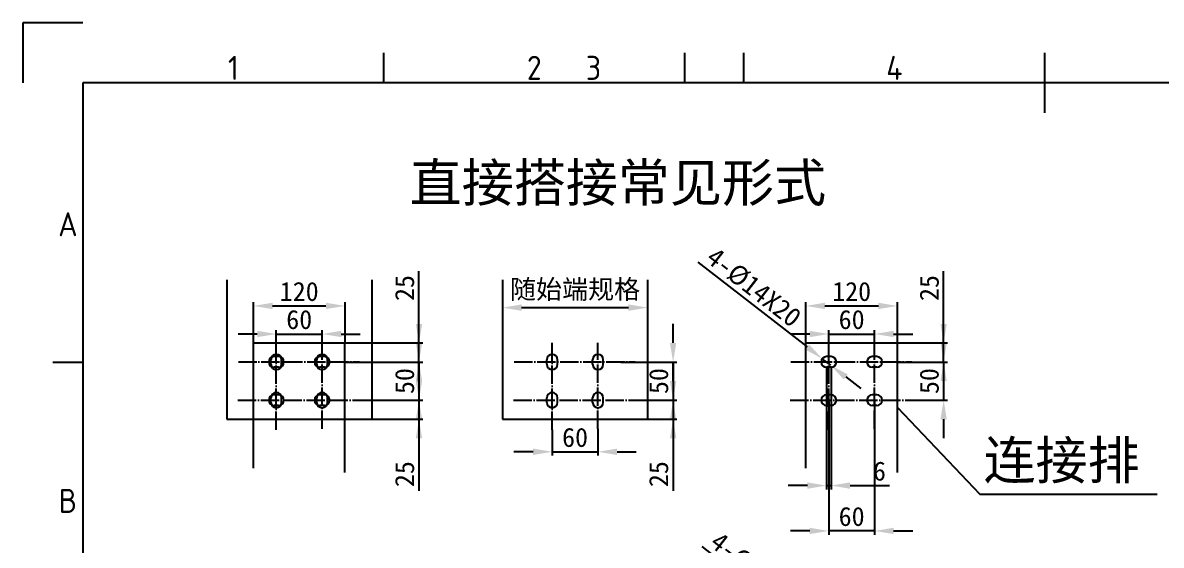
# Model space of a CAD drawing. Header units: millimetres. Extents: x 574498 to 1170950, y -60215 to -53982.
# Drawn here: x 584550 to 586041, y -58070 to -57385 of the extents above; entities that cross this region are included whole.
import ezdxf
from ezdxf.enums import TextEntityAlignment as Align

# ---------------------------------------------------------------- set-up
doc = ezdxf.new("R2010")
doc.units = ezdxf.units.MM
doc.linetypes.add('ACAD_ISO04W100', pattern=[30, 24, -3, 0, -3])
for name, color, linetype in [('01', 7, 'Continuous'), ('FRAME050', 6, 'Continuous'), ('FRAME070', 5, 'Continuous'), ('FRAME200', 8, 'Continuous')]:
    doc.layers.add(name, color=color, linetype=linetype)
doc.styles.add('ISOCP', font='isocp.shx')
doc.styles.get("Standard").update_dxf_attribs({"font": ''})
doc.styles.get('Standard').set_extended_font_data('NSimSun')
doc.dimstyles.new('ISO-25', dxfattribs={"dimtxt": 2.5, "dimasz": 2.5, "dimexe": 1.25, "dimexo": 0.625, "dimtad": 1, "dimtxsty": 'Standard', "dimcen": 2.5, "dimadec": 0, "dimazin": 0, "dimtfac": 1, "dimtmove": 0, "dimatfit": 3, "dimfxl": 1, "dimarcsym": 0})

# ---------------------------------------------------------------- blocks, each defined once
blk = doc.blocks.new('*D320')
at = {"layer": '01', "color": 0, "lineweight": -2}
for p, q in [((584851.9, -57804.5), (584851.9, -57751)), ((584876.9, -57756), (584946.9, -57756)), ((584971.9, -57804.5), (584971.9, -57751))]:
    blk.add_line(p, q, dxfattribs=at)
at = {"layer": '01', "color": 0}
for points in [[(584876.9, -57751.8), (584876.9, -57760.1), (584851.9, -57756)], [(584946.9, -57751.8), (584946.9, -57760.1), (584971.9, -57756)]]:
    blk.add_solid(points, dxfattribs=at)
at = {"layer": 'Defpoints', "color": 0}
for p in [(584971.9, -57756), (584851.9, -57804.5), (584971.9, -57804.5)]:
    blk.add_point(p, dxfattribs=at)
at = {"layer": '01', "color": 0, "insert": (584911.9, -57737.2), "char_height": 25, "attachment_point": 5}
blk.add_mtext('120', dxfattribs=at)
blk = doc.blocks.new('*D321')
at = {"layer": '01', "color": 0, "lineweight": -2}
for p, q in [((584856.9, -57792.8), (584831.9, -57792.8)), ((584881.9, -57804.5), (584881.9, -57787.8)), ((584881.9, -57792.8), (584941.9, -57792.8)), ((584941.9, -57804.5), (584941.9, -57787.8)), ((584966.9, -57792.8), (584991.9, -57792.8))]:
    blk.add_line(p, q, dxfattribs=at)
at = {"layer": '01', "color": 0}
for points in [[(584856.9, -57788.6), (584856.9, -57796.9), (584881.9, -57792.8)], [(584966.9, -57788.6), (584966.9, -57796.9), (584941.9, -57792.8)]]:
    blk.add_solid(points, dxfattribs=at)
at = {"layer": 'Defpoints', "color": 0}
for p in [(584941.9, -57792.8), (584881.9, -57804.5), (584941.9, -57804.5)]:
    blk.add_point(p, dxfattribs=at)
at = {"layer": '01', "color": 0, "insert": (584911.9, -57774), "char_height": 25, "attachment_point": 5}
blk.add_mtext('60', dxfattribs=at)
blk = doc.blocks.new('*D322')
at = {"layer": '01', "color": 0, "lineweight": -2}
for p, q in [((585068.8, -57779.5), (585068.8, -57710.4)), ((584971.9, -57804.5), (585073.8, -57804.5)), ((585068.8, -57829.5), (585068.8, -57804.5)), ((584990.9, -57829.5), (585073.8, -57829.5)), ((585068.8, -57854.5), (585068.8, -57879.5))]:
    blk.add_line(p, q, dxfattribs=at)
at = {"layer": '01', "color": 0}
for points in [[(585064.7, -57779.5), (585073, -57779.5), (585068.8, -57804.5)], [(585064.7, -57854.5), (585073, -57854.5), (585068.8, -57829.5)]]:
    blk.add_solid(points, dxfattribs=at)
at = {"layer": 'Defpoints', "color": 0}
for p in [(584971.9, -57804.5), (584990.9, -57829.5), (585068.8, -57829.5)]:
    blk.add_point(p, dxfattribs=at)
at = {"layer": '01', "color": 0, "insert": (585050.1, -57732.5), "char_height": 25, "attachment_point": 5, "rotation": 90}
blk.add_mtext('25', dxfattribs=at)
blk = doc.blocks.new('*D323')
at = {"layer": '01', "color": 0, "lineweight": -2}
for p, q in [((585068.8, -57804.5), (585068.8, -57779.5)), ((584971.9, -57829.5), (585073.8, -57829.5)), ((585068.8, -57829.5), (585068.8, -57879.5)), ((584988.2, -57879.5), (585073.8, -57879.5)), ((585068.8, -57904.5), (585068.8, -57929.5))]:
    blk.add_line(p, q, dxfattribs=at)
at = {"layer": '01', "color": 0}
for points in [[(585064.7, -57804.5), (585073, -57804.5), (585068.8, -57829.5)], [(585064.7, -57904.5), (585073, -57904.5), (585068.8, -57879.5)]]:
    blk.add_solid(points, dxfattribs=at)
at = {"layer": 'Defpoints', "color": 0}
for p in [(584971.9, -57829.5), (584988.2, -57879.5), (585068.8, -57879.5)]:
    blk.add_point(p, dxfattribs=at)
at = {"layer": '01', "color": 0, "insert": (585050.1, -57854.5), "char_height": 25, "attachment_point": 5, "rotation": 90}
blk.add_mtext('50', dxfattribs=at)
blk = doc.blocks.new('*D324')
at = {"layer": '01', "color": 0, "lineweight": -2}
for p, q in [((585401.8, -57804.5), (585401.8, -57779.5)), ((585333.3, -57829.5), (585406.8, -57829.5)), ((585401.8, -57829.5), (585401.8, -57879.5)), ((585349.7, -57879.5), (585406.8, -57879.5)), ((585401.8, -57904.5), (585401.8, -57929.5))]:
    blk.add_line(p, q, dxfattribs=at)
at = {"layer": '01', "color": 0}
for points in [[(585397.6, -57804.5), (585405.9, -57804.5), (585401.8, -57829.5)], [(585397.6, -57904.5), (585405.9, -57904.5), (585401.8, -57879.5)]]:
    blk.add_solid(points, dxfattribs=at)
at = {"layer": 'Defpoints', "color": 0}
for p in [(585333.3, -57829.5), (585349.7, -57879.5), (585401.8, -57879.5)]:
    blk.add_point(p, dxfattribs=at)
at = {"layer": '01', "color": 0, "insert": (585383, -57854.5), "char_height": 25, "attachment_point": 5, "rotation": 90}
blk.add_mtext('50', dxfattribs=at)
blk = doc.blocks.new('*D325')
at = {"layer": '01', "color": 0, "lineweight": -2}
for p, q in [((585575.7, -57804.5), (585575.7, -57751)), ((585600.7, -57756), (585670.7, -57756)), ((585695.7, -57804.5), (585695.7, -57751))]:
    blk.add_line(p, q, dxfattribs=at)
at = {"layer": '01', "color": 0}
for points in [[(585600.7, -57751.8), (585600.7, -57760.1), (585575.7, -57756)], [(585670.7, -57751.8), (585670.7, -57760.1), (585695.7, -57756)]]:
    blk.add_solid(points, dxfattribs=at)
at = {"layer": 'Defpoints', "color": 0}
for p in [(585695.7, -57756), (585575.7, -57804.5), (585695.7, -57804.5)]:
    blk.add_point(p, dxfattribs=at)
at = {"layer": '01', "color": 0, "insert": (585635.7, -57737.2), "char_height": 25, "attachment_point": 5}
blk.add_mtext('120', dxfattribs=at)
blk = doc.blocks.new('*D326')
at = {"layer": '01', "color": 0, "lineweight": -2}
for p, q in [((585580.7, -57792.8), (585555.7, -57792.8)), ((585605.7, -57804.5), (585605.7, -57787.8)), ((585605.7, -57792.8), (585665.7, -57792.8)), ((585665.7, -57804.5), (585665.7, -57787.8)), ((585690.7, -57792.8), (585715.7, -57792.8))]:
    blk.add_line(p, q, dxfattribs=at)
at = {"layer": '01', "color": 0}
for points in [[(585580.7, -57788.6), (585580.7, -57796.9), (585605.7, -57792.8)], [(585690.7, -57788.6), (585690.7, -57796.9), (585665.7, -57792.8)]]:
    blk.add_solid(points, dxfattribs=at)
at = {"layer": 'Defpoints', "color": 0}
for p in [(585665.7, -57792.8), (585605.7, -57804.5), (585665.7, -57804.5)]:
    blk.add_point(p, dxfattribs=at)
at = {"layer": '01', "color": 0, "insert": (585635.7, -57774), "char_height": 25, "attachment_point": 5}
blk.add_mtext('60', dxfattribs=at)
blk = doc.blocks.new('*D327')
at = {"layer": '01', "color": 0, "lineweight": -2}
for p, q in [((585756.2, -57779.5), (585756.2, -57710.4)), ((585695.7, -57804.5), (585761.2, -57804.5)), ((585756.2, -57829.5), (585756.2, -57804.5)), ((585714.7, -57829.5), (585761.2, -57829.5)), ((585756.2, -57854.5), (585756.2, -57879.5))]:
    blk.add_line(p, q, dxfattribs=at)
at = {"layer": '01', "color": 0}
for points in [[(585752.1, -57779.5), (585760.4, -57779.5), (585756.2, -57804.5)], [(585752.1, -57854.5), (585760.4, -57854.5), (585756.2, -57829.5)]]:
    blk.add_solid(points, dxfattribs=at)
at = {"layer": 'Defpoints', "color": 0}
for p in [(585695.7, -57804.5), (585714.7, -57829.5), (585756.2, -57829.5)]:
    blk.add_point(p, dxfattribs=at)
at = {"layer": '01', "color": 0, "insert": (585737.5, -57732.5), "char_height": 25, "attachment_point": 5, "rotation": 90}
blk.add_mtext('25', dxfattribs=at)
blk = doc.blocks.new('*D328')
at = {"layer": '01', "color": 0, "lineweight": -2}
for p, q in [((585756.2, -57804.5), (585756.2, -57779.5)), ((585695.7, -57829.5), (585761.2, -57829.5)), ((585756.2, -57829.5), (585756.2, -57879.5)), ((585712.1, -57879.5), (585761.2, -57879.5)), ((585756.2, -57904.5), (585756.2, -57929.5))]:
    blk.add_line(p, q, dxfattribs=at)
at = {"layer": '01', "color": 0}
for points in [[(585752.1, -57804.5), (585760.4, -57804.5), (585756.2, -57829.5)], [(585752.1, -57904.5), (585760.4, -57904.5), (585756.2, -57879.5)]]:
    blk.add_solid(points, dxfattribs=at)
at = {"layer": 'Defpoints', "color": 0}
for p in [(585695.7, -57829.5), (585712.1, -57879.5), (585756.2, -57879.5)]:
    blk.add_point(p, dxfattribs=at)
at = {"layer": '01', "color": 0, "insert": (585737.5, -57854.5), "char_height": 25, "attachment_point": 5, "rotation": 90}
blk.add_mtext('50', dxfattribs=at)
blk = doc.blocks.new('*D329')
at = {"layer": '01', "color": 0, "lineweight": -2}
for p, q in [((585068.8, -57854.5), (585068.8, -57829.5)), ((585006.9, -57879.5), (585073.8, -57879.5)), ((585068.8, -57879.5), (585068.8, -57904.5)), ((585006.9, -57904.5), (585073.8, -57904.5)), ((585068.8, -57929.5), (585068.8, -57998.5))]:
    blk.add_line(p, q, dxfattribs=at)
at = {"layer": '01', "color": 0}
for points in [[(585064.7, -57854.5), (585073, -57854.5), (585068.8, -57879.5)], [(585064.7, -57929.5), (585073, -57929.5), (585068.8, -57904.5)]]:
    blk.add_solid(points, dxfattribs=at)
at = {"layer": 'Defpoints', "color": 0}
for p in [(585006.9, -57879.5), (585006.9, -57904.5), (585068.8, -57904.5)]:
    blk.add_point(p, dxfattribs=at)
at = {"layer": '01', "color": 0, "insert": (585050.1, -57976.5), "char_height": 25, "attachment_point": 5, "rotation": 90}
blk.add_mtext('25', dxfattribs=at)
blk = doc.blocks.new('*D330')
at = {"layer": '01', "color": 0, "lineweight": -2}
for p, q in [((585178.3, -57721.7), (585178.3, -57763.2)), ((585368.3, -57721.7), (585368.3, -57763.2)), ((585203.3, -57758.2), (585343.3, -57758.2))]:
    blk.add_line(p, q, dxfattribs=at)
at = {"layer": '01', "color": 0}
for points in [[(585203.3, -57754), (585203.3, -57762.4), (585178.3, -57758.2)], [(585343.3, -57754), (585343.3, -57762.4), (585368.3, -57758.2)]]:
    blk.add_solid(points, dxfattribs=at)
at = {"layer": 'Defpoints', "color": 0}
for p in [(585178.3, -57721.7), (585368.3, -57721.7), (585368.3, -57758.2)]:
    blk.add_point(p, dxfattribs=at)
at = {"layer": '01', "color": 0, "insert": (585273.3, -57735.5), "char_height": 25, "attachment_point": 5}
blk.add_mtext('随始端规格', dxfattribs=at)
blk = doc.blocks.new('*D331')
at = {"layer": '01', "color": 0, "lineweight": -2}
for p, q in [((585401.8, -57854.5), (585401.8, -57829.5)), ((585368.3, -57879.5), (585406.8, -57879.5)), ((585401.8, -57879.5), (585401.8, -57904.5)), ((585368.3, -57904.5), (585406.8, -57904.5)), ((585401.8, -57929.5), (585401.8, -57998.5))]:
    blk.add_line(p, q, dxfattribs=at)
at = {"layer": '01', "color": 0}
for points in [[(585397.6, -57854.5), (585405.9, -57854.5), (585401.8, -57879.5)], [(585397.6, -57929.5), (585405.9, -57929.5), (585401.8, -57904.5)]]:
    blk.add_solid(points, dxfattribs=at)
at = {"layer": 'Defpoints', "color": 0}
for p in [(585368.3, -57879.5), (585368.3, -57904.5), (585401.8, -57904.5)]:
    blk.add_point(p, dxfattribs=at)
at = {"layer": '01', "color": 0, "insert": (585383, -57976.5), "char_height": 25, "attachment_point": 5, "rotation": 90}
blk.add_mtext('25', dxfattribs=at)
blk = doc.blocks.new('*D332')
at = {"layer": '01', "color": 0, "lineweight": -2}
for p, q in [((585243.3, -57918.4), (585243.3, -57952.2)), ((585303.3, -57916.9), (585303.3, -57952.2)), ((585218.3, -57947.2), (585193.3, -57947.2)), ((585243.3, -57947.2), (585303.3, -57947.2)), ((585328.3, -57947.2), (585353.3, -57947.2))]:
    blk.add_line(p, q, dxfattribs=at)
at = {"layer": '01', "color": 0}
for points in [[(585218.3, -57943), (585218.3, -57951.4), (585243.3, -57947.2)], [(585328.3, -57943), (585328.3, -57951.4), (585303.3, -57947.2)]]:
    blk.add_solid(points, dxfattribs=at)
at = {"layer": 'Defpoints', "color": 0}
for p in [(585243.3, -57918.4), (585303.3, -57916.9), (585303.3, -57947.2)]:
    blk.add_point(p, dxfattribs=at)
at = {"layer": '01', "color": 0, "insert": (585273.3, -57928.5), "char_height": 25, "attachment_point": 5}
blk.add_mtext('60', dxfattribs=at)
blk = doc.blocks.new('*D333')
at = {"layer": '01', "color": 0, "lineweight": -2}
for p, q in [((585434.2, -57698.5), (585577.5, -57809.8)), ((585608.3, -57833.8), (585597.2, -57825.2)), ((585628, -57849.1), (585647.7, -57864.4))]:
    blk.add_line(p, q, dxfattribs=at)
at = {"layer": '01', "color": 0}
for points in [[(585580, -57806.5), (585574.9, -57813.1), (585597.2, -57825.2)], [(585630.6, -57845.8), (585625.4, -57852.4), (585608.3, -57833.8)]]:
    blk.add_solid(points, dxfattribs=at)
at = {"layer": 'Defpoints', "color": 0}
for p in [(585597.2, -57825.2), (585608.3, -57833.8)]:
    blk.add_point(p, dxfattribs=at)
at = {"layer": '01', "color": 0, "insert": (585507.5, -57731.7), "char_height": 25, "attachment_point": 5, "rotation": 322.1492}
blk.add_mtext('4-%%C14X20', dxfattribs=at)
blk = doc.blocks.new('*D360')
at = {"layer": '01', "color": 0, "lineweight": -2}
for p, q in [((585439.4, -58071.6), (585582.6, -58182.9)), ((585613.4, -58206.8), (585602.4, -58198.2)), ((585633.2, -58222.2), (585652.9, -58237.5))]:
    blk.add_line(p, q, dxfattribs=at)
at = {"layer": '01', "color": 0}
for points in [[(585585.2, -58179.6), (585580.1, -58186.2), (585602.4, -58198.2)], [(585635.7, -58218.9), (585630.6, -58225.5), (585613.4, -58206.8)]]:
    blk.add_solid(points, dxfattribs=at)
at = {"layer": 'Defpoints', "color": 0}
for p in [(585602.4, -58198.2), (585613.4, -58206.8)]:
    blk.add_point(p, dxfattribs=at)
at = {"layer": '01', "color": 0, "insert": (585512.6, -58104.8), "char_height": 25, "attachment_point": 5, "rotation": 322.1492}
blk.add_mtext('4-%%C14X20', dxfattribs=at)
blk = doc.blocks.new('*D416')
at = {"layer": '01', "color": 0, "lineweight": -2}
for p, q in [((585602.7, -57836.5), (585602.7, -57996.5)), ((585608.7, -57836.5), (585608.7, -57996.5)), ((585577.7, -57991.5), (585552.7, -57991.5)), ((585602.7, -57991.5), (585608.7, -57991.5)), ((585633.7, -57991.5), (585685.5, -57991.5))]:
    blk.add_line(p, q, dxfattribs=at)
at = {"layer": '01', "color": 0}
for points in [[(585577.7, -57995.7), (585577.7, -57987.3), (585602.7, -57991.5)], [(585633.7, -57987.3), (585633.7, -57995.7), (585608.7, -57991.5)]]:
    blk.add_solid(points, dxfattribs=at)
at = {"layer": 'Defpoints', "color": 0}
for p in [(585602.7, -57836.5), (585608.7, -57836.5), (585608.7, -57991.5)]:
    blk.add_point(p, dxfattribs=at)
at = {"layer": '01', "color": 0, "insert": (585672.1, -57972.7), "char_height": 25, "attachment_point": 5}
blk.add_mtext('6', dxfattribs=at)
blk = doc.blocks.new('*D417')
at = {"layer": '01', "color": 0, "lineweight": -2}
for p, q in [((585605.7, -57879.5), (585605.7, -58056)), ((585665.7, -57879.5), (585665.7, -58056)), ((585580.7, -58051), (585555.7, -58051)), ((585665.7, -58051), (585605.7, -58051)), ((585690.7, -58051), (585715.7, -58051))]:
    blk.add_line(p, q, dxfattribs=at)
at = {"layer": '01', "color": 0}
for points in [[(585580.7, -58055.1), (585580.7, -58046.8), (585605.7, -58051)], [(585690.7, -58046.8), (585690.7, -58055.1), (585665.7, -58051)]]:
    blk.add_solid(points, dxfattribs=at)
at = {"layer": 'Defpoints', "color": 0}
for p in [(585605.7, -57879.5), (585665.7, -57879.5), (585605.7, -58051)]:
    blk.add_point(p, dxfattribs=at)
at = {"layer": '01', "color": 0, "insert": (585635.7, -58032.2), "char_height": 25, "attachment_point": 5}
blk.add_mtext('60', dxfattribs=at)

msp = doc.modelspace()

# ---------------------------------------------------------------- linework, layer by layer
at = {"layer": '01', "color": 4}
for p, q in [((584816.86489, -57721.74295), (584816.86489, -57904.46521)), ((585006.86489, -57721.74295), (585006.86489, -57904.46521)), ((585178.27544, -57721.74295), (585178.27544, -57904.46521)), ((585368.27544, -57721.74295), (585368.27544, -57904.46521)), ((584851.86489, -57968.82347), (584851.86489, -57804.46521)), ((584851.86489, -57804.46521), (584971.86489, -57804.46521)), ((584971.86489, -57974.17503), (584971.86489, -57804.46521)), ((585575.73046, -57804.46521), (585695.73046, -57804.46521)), ((585575.73046, -57968.82347), (585575.73046, -57804.46521)), ((585695.73046, -57974.17503), (585695.73046, -57804.46521)), ((584874.86489, -57832.46521), (584874.86489, -57826.46521)), ((584884.86489, -57822.46521), (584878.86489, -57822.46521)), ((584888.86489, -57832.46521), (584888.86489, -57826.46521)), ((584934.86489, -57832.46521), (584934.86489, -57826.46521)), ((584944.86489, -57822.46521), (584938.86489, -57822.46521)), ((584948.86489, -57832.46521), (584948.86489, -57826.46521)), ((585236.27544, -57832.46521), (585236.27544, -57826.46521)), ((585250.27544, -57832.46521), (585250.27544, -57826.46521)), ((585296.27544, -57832.46521), (585296.27544, -57826.46521)), ((585310.27544, -57832.46521), (585310.27544, -57826.46521)), ((585608.73046, -57822.46521), (585602.73046, -57822.46521)), ((585668.73046, -57822.46521), (585662.73046, -57822.46521)), ((584884.86489, -57836.46521), (584878.86489, -57836.46521)), ((584944.86489, -57836.46521), (584938.86489, -57836.46521)), ((585608.73046, -57836.46521), (585602.73046, -57836.46521)), ((585668.73046, -57836.46521), (585662.73046, -57836.46521)), ((584884.86489, -57872.46521), (584878.86489, -57872.46521)), ((584944.86489, -57872.46521), (584938.86489, -57872.46521)), ((585608.73046, -57872.46521), (585602.73046, -57872.46521)), ((585668.73046, -57872.46521), (585662.73046, -57872.46521)), ((584874.86489, -57882.46521), (584874.86489, -57876.46521)), ((584884.86489, -57886.46521), (584878.86489, -57886.46521)), ((584888.86489, -57882.46521), (584888.86489, -57876.46521)), ((584934.86489, -57882.46521), (584934.86489, -57876.46521)), ((584944.86489, -57886.46521), (584938.86489, -57886.46521)), ((584948.86489, -57882.46521), (584948.86489, -57876.46521)), ((585236.27544, -57882.46521), (585236.27544, -57876.46521)), ((585250.27544, -57882.46521), (585250.27544, -57876.46521)), ((585296.27544, -57882.46521), (585296.27544, -57876.46521)), ((585310.27544, -57882.46521), (585310.27544, -57876.46521)), ((585608.73046, -57886.46521), (585602.73046, -57886.46521)), ((585668.73046, -57886.46521), (585662.73046, -57886.46521)), ((585695.73046, -57889.32012), (585803.8689, -58002.75118)), ((584816.86489, -57904.46521), (585006.86489, -57904.46521)), ((585178.27544, -57904.46521), (585368.27544, -57904.46521)), ((585803.8689, -58002.75118), (586036.13212, -58002.75118))]:
    msp.add_line(p, q, dxfattribs=at)
at = {"layer": '01', "color": 4, "linetype": 'ACAD_ISO04W100'}
for p, q in [((584881.86489, -57918.41839), (584881.86489, -57804.46521)), ((584941.86489, -57916.94461), (584941.86489, -57804.46521)), ((585243.27544, -57918.41839), (585243.27544, -57804.46521)), ((585303.27544, -57916.94461), (585303.27544, -57804.46521)), ((585605.73046, -57918.41839), (585605.73046, -57804.46521)), ((585665.73046, -57916.94461), (585665.73046, -57804.46521)), ((584832.14085, -57829.46521), (584990.85921, -57829.46521)), ((585193.55141, -57829.46521), (585352.26977, -57829.46521)), ((585556.00643, -57829.46521), (585714.72478, -57829.46521)), ((584831.32849, -57879.46521), (584988.24253, -57879.46521)), ((585192.73905, -57879.46521), (585349.65308, -57879.46521)), ((585555.19407, -57879.46521), (585712.1081, -57879.46521))]:
    msp.add_line(p, q, dxfattribs=at)
at = {"layer": '01', "color": 4}
for centre, start, end in [((584878.86489, -57829.46521), 90, 270), ((584881.86489, -57826.46521), 0, 180), ((584884.86489, -57829.46521), 270, 90), ((584938.86489, -57829.46521), 90, 270), ((584941.86489, -57826.46521), 0, 180), ((584944.86489, -57829.46521), 270, 90), ((585243.27544, -57826.46521), 0, 180), ((585303.27544, -57826.46521), 0, 180), ((585602.73046, -57829.46521), 90, 270), ((585608.73046, -57829.46521), 270, 90), ((585662.73046, -57829.46521), 90, 270), ((585668.73046, -57829.46521), 270, 90), ((584881.86489, -57832.46521), 180, 0), ((584941.86489, -57832.46521), 180, 0), ((585243.27544, -57832.46521), 180, 0), ((585303.27544, -57832.46521), 180, 0), ((584878.86489, -57879.46521), 90, 270), ((584881.86489, -57876.46521), 0, 180), ((584884.86489, -57879.46521), 270, 90), ((584938.86489, -57879.46521), 90, 270), ((584941.86489, -57876.46521), 0, 180), ((584944.86489, -57879.46521), 270, 90), ((585243.27544, -57876.46521), 0, 180), ((585303.27544, -57876.46521), 0, 180), ((585602.73046, -57879.46521), 90, 270), ((585608.73046, -57879.46521), 270, 90), ((585662.73046, -57879.46521), 90, 270), ((585668.73046, -57879.46521), 270, 90), ((584881.86489, -57882.46521), 180, 0), ((584941.86489, -57882.46521), 180, 0), ((585243.27544, -57882.46521), 180, 0), ((585303.27544, -57882.46521), 180, 0)]:
    msp.add_arc(centre, 7, start, end, dxfattribs=at)
at = {"layer": 'FRAME050'}
for p, q in [((585022.76918, -57463.56646), (585022.76918, -57424.14214)), ((585417.01238, -57463.56646), (585417.01238, -57424.14214)), ((585494.58891, -57463.56646), (585494.58891, -57424.14214)), ((585888.83211, -57502.99078), (585888.83211, -57424.14214)), ((584628.52598, -57830.21264), (584589.10166, -57830.21264))]:
    msp.add_line(p, q, dxfattribs=at)
at = {"layer": 'FRAME070'}
for p, q in [((584628.52598, -57463.56646), (584628.52598, -59647.67379)), ((587642.93074, -57463.56646), (584628.52598, -57463.56646))]:
    msp.add_line(p, q, dxfattribs=at)
at = {"layer": 'FRAME200'}
for p, q in [((584549.67734, -57384.71782), (584549.67734, -57463.56646)), ((584628.52598, -57384.71782), (584549.67734, -57384.71782))]:
    msp.add_line(p, q, dxfattribs=at)

# ---------------------------------------------------------------- texts
at = {"layer": '01', "color": 4}
for s, p in [('直接搭接常见形式', (585056.59685, -57619.27202)), ('连接排', (585808.48333, -57983.23342))]:
    msp.add_text(s, height=50, dxfattribs=at).set_placement(p)
at = {"layer": 'FRAME050', "style": 'ISOCP'}
for s, p in [('1', (584825.64758, -57443.8543)), ('2', (585219.89078, -57443.8543)), ('3', (585297.46731, -57443.8543)), ('4', (585691.71051, -57443.8543)), ('A', (584608.81382, -57648.86077)), ('B', (584608.81382, -58011.56451))]:
    msp.add_text(s, height=31.53946, dxfattribs=at).set_placement(p, align=Align.MIDDLE)

# ---------------------------------------------------------------- dimensions: what is measured, and where the dimension line sits
at = {"layer": '01', "color": 4}
for p1, p2, picture, middle in [((585608.25774, -57833.76046), (585597.20318, -57825.16996), '*D333', (585507.48452, -57731.70371)), ((585613.41028, -58206.83433), (585602.35572, -58198.24383), '*D360', (585512.63706, -58104.77758))]:
    dim = msp.add_diameter_dim_2p(p1=p1, p2=p2, text='4-%%C14X20', dimstyle='ISO-25', override={"dimscale": 10, "dimexe": 0.5, "dimexo": 0, "dimfxl": 200}, dxfattribs=at)
    dim.commit()
    dim.dimension.update_dxf_attribs({"geometry": picture, "text_midpoint": middle})
for base, p1, p2, picture, middle in [((585068.84719, -57829.46521), (584971.86489, -57804.46521), (584990.85921, -57829.46521), '*D322', (585068.84719, -57732.45132)), ((585756.21877, -57829.46521), (585695.73046, -57804.46521), (585714.72478, -57829.46521), '*D327', (585756.21877, -57732.45132))]:
    dim = msp.add_linear_dim(base=base, p1=p1, p2=p2, angle=90, dimstyle='ISO-25', override={"dimscale": 10, "dimexe": 0.5, "dimexo": 0, "dimfxl": 200}, dxfattribs=at)
    dim.commit()
    dim.dimension.update_dxf_attribs({"geometry": picture, "text_midpoint": middle, "dimtype": 160})
for base, p1, p2, picture, middle in [((584971.86489, -57755.95779), (584851.86489, -57804.46521), (584971.86489, -57804.46521), '*D320', (584911.86489, -57737.20779)), ((585695.73046, -57755.95779), (585575.73046, -57804.46521), (585695.73046, -57804.46521), '*D325', (585635.73046, -57737.20779)), ((584941.86489, -57792.77528), (584881.86489, -57804.46521), (584941.86489, -57804.46521), '*D321', (584911.86489, -57774.02528)), ((585665.73046, -57792.77528), (585605.73046, -57804.46521), (585665.73046, -57804.46521), '*D326', (585635.73046, -57774.02528)), ((585608.73046, -57991.49963), (585602.73046, -57836.46521), (585608.73046, -57836.46521), '*D416', (585672.13324, -57972.74963)), ((585605.73046, -58050.96681), (585665.73046, -57879.46521), (585605.73046, -57879.46521), '*D417', (585635.73046, -58032.21681)), ((585303.27544, -57947.21023), (585243.27544, -57918.41839), (585303.27544, -57916.94461), '*D332', (585273.27544, -57928.46023))]:
    dim = msp.add_linear_dim(base=base, p1=p1, p2=p2, dimstyle='ISO-25', override={"dimscale": 10, "dimexe": 0.5, "dimexo": 0, "dimfxl": 200}, dxfattribs=at)
    dim.commit()
    dim.dimension.update_dxf_attribs({"geometry": picture, "text_midpoint": middle})
dim = msp.add_linear_dim(base=(585368.27544, -57758.19618), p1=(585178.27544, -57721.74295), p2=(585368.27544, -57721.74295), text='随始端规格', dimstyle='ISO-25', override={"dimscale": 10, "dimexe": 0.5, "dimexo": 0, "dimfxl": 200}, dxfattribs=at)
dim.commit()
dim.dimension.update_dxf_attribs({"geometry": '*D330', "text_midpoint": (585273.27544, -57735.48785)})
for base, p1, p2, picture, middle in [((585068.84719, -57879.46521), (584971.86489, -57829.46521), (584988.24253, -57879.46521), '*D323', (585050.09719, -57854.46521)), ((585401.76659, -57879.46521), (585333.27544, -57829.46521), (585349.65308, -57879.46521), '*D324', (585383.01659, -57854.46521)), ((585756.21877, -57879.46521), (585695.73046, -57829.46521), (585712.1081, -57879.46521), '*D328', (585737.46877, -57854.46521)), ((585068.84719, -57904.46521), (585006.86489, -57879.46521), (585006.86489, -57904.46521), '*D329', (585050.09719, -57976.4791)), ((585401.76659, -57904.46521), (585368.27544, -57879.46521), (585368.27544, -57904.46521), '*D331', (585383.01659, -57976.4791))]:
    dim = msp.add_linear_dim(base=base, p1=p1, p2=p2, angle=90, dimstyle='ISO-25', override={"dimscale": 10, "dimexe": 0.5, "dimexo": 0, "dimfxl": 200}, dxfattribs=at)
    dim.commit()
    dim.dimension.update_dxf_attribs({"geometry": picture, "text_midpoint": middle})

doc.saveas('drawing.dxf')
